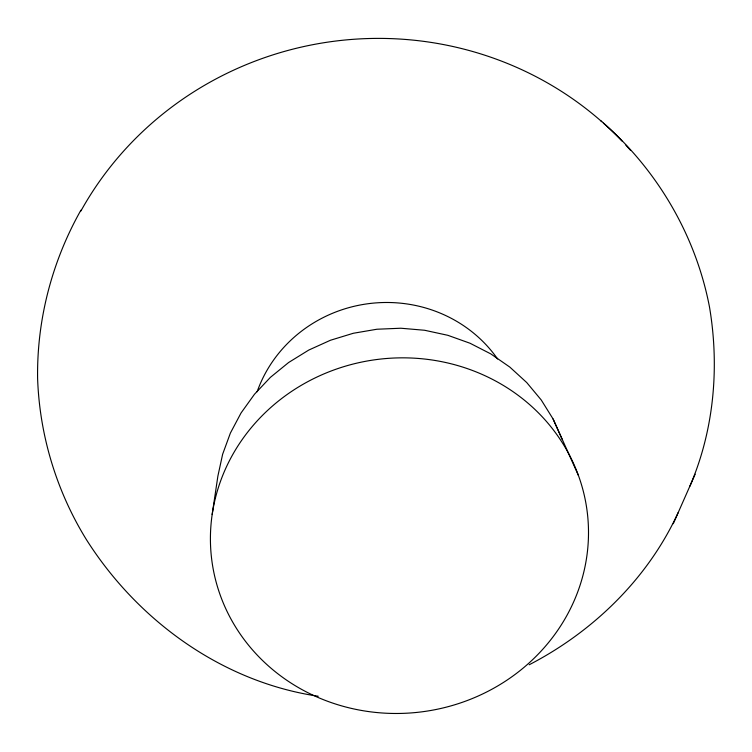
<?xml version="1.0" encoding="UTF-8"?>
<svg xmlns="http://www.w3.org/2000/svg" width="752" height="752" viewBox="0 0 752 752"><rect width="100%" height="100%" fill="white"/><g stroke="black" fill="none" stroke-linecap="round" stroke-linejoin="round"><path stroke-width="1.13" d="M212.158 514.565L217.883 476.101L222.63 454.255L230.385 433.077L241.063 412.951L254.486 394.245L270.429 377.325L288.636 362.502L308.762 350.065L330.457 340.252L353.327 333.268L376.94 329.235L400.854 328.229L424.636 330.269L447.835 335.307L470.028 343.241L490.821 353.91L509.828 367.098L526.729 382.552L541.233 399.97L553.105 419.014L578.401 475.405M689.875 486.215C714.09 430.153 719.617 367.004 709.493 307.013C695.675 234.859 656.581 168.683 600.933 120.865M529.182 664.768C593.243 631.614 647.933 578.551 678.144 512.638M673.284 523.702L695.158 474.202M80.896 210.203C52.048 261.311 36.782 319.581 37.6 378.303C39.546 435.135 56.419 490.934 86.236 539.353C137.682 620.682 222.16 681.951 318.256 696.239M553.105 419.014L562.176 439.347M80.84 211.096A334.772 323.247 -7.9 0 1 601.713 121.608M603.461 123.159A334.772 323.247 -7.9 0 1 621.932 141M625.908 145.23A334.772 323.247 -7.9 0 1 630.571 150.391M257.137 391.745A135.172 129.137 -7.9 0 1 367.634 303.78A135.172 129.137 -7.9 0 1 497.608 358.995M315.915 696.512A189.26 177.594 -7.9 0 0 588.092 520.873A189.26 177.594 -7.9 0 0 294.352 389.592A189.26 177.594 -7.9 0 0 315.915 696.512"/></g></svg>
